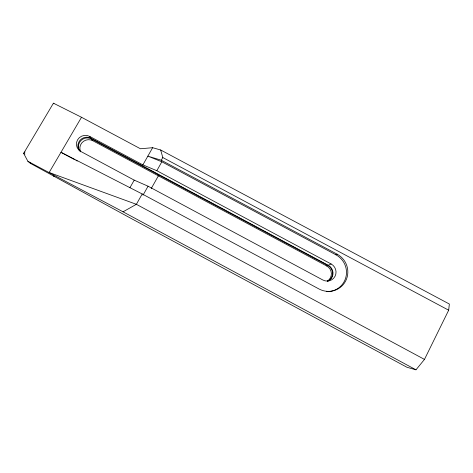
<?xml version="1.0" encoding="UTF-8"?>
<svg xmlns="http://www.w3.org/2000/svg" width="473" height="473" viewBox="0 0 473 473"><rect width="100%" height="100%" fill="white"/><g stroke="black" fill="none" stroke-linecap="round" stroke-linejoin="round"><path stroke-width="0.71" d="M448.676 310.205L449.35 304.027L160.672 149.988L152.643 147.7L140.457 148.764L81.504 117.269L53.431 103.185L23.65 153.382L27.913 161.334L30.473 163.386L126.805 216.114L406.946 367.261L415.98 369.815L424.47 359.409L448.676 310.205L162.795 157.533L160.672 149.988M326.441 291.599A19.742 19.369 49 0 0 345.887 277.255A19.742 19.369 49 0 0 335.901 254.793L161.849 161.784L147.854 156.131L161.275 160.223L337.125 254.178A19.949 19.57 48.9 0 1 345.645 281.003A19.949 19.57 48.9 0 1 319.039 289.003L142.213 193.977L136.372 204.312L123.051 211.815L27.913 161.334M161.275 160.223L162.795 157.533M142.988 195.201L148.067 186.208L322.811 279.981A9.164 8.993 49 0 0 335.032 276.303A9.164 8.993 49 0 0 331.13 263.981L156.823 170.694L142.881 164.888L89.639 136.384A8.875 8.567 -18.9 0 0 77.572 139.825A8.875 8.567 -18.9 0 0 80.848 151.484L134.226 180.136L148.067 186.208M156.823 170.694L161.849 161.784M151.206 188.585L158.431 175.761M129.921 187.71L134.226 180.136M142.881 164.888L152.643 147.7M81.504 117.269L49.139 172.503L136.372 204.312L424.47 359.409M25.028 151.934L23.65 153.382L24.951 154.086M335.901 254.793L337.125 254.178M79.612 150.775A8.745 8.449 -19 0 1 80.96 140.516A8.745 8.449 -19 0 1 91.472 138.914L92.767 140.7L326.66 265.95L327.795 265.448A8.892 8.733 49.4 0 1 327.511 281.269M89.639 136.384L90.97 138.222L328.238 265.258L331.13 263.981M53.283 175.968L54.643 176.518M142.213 193.977L60.976 152.3L74.622 159.638M91.472 138.914L327.795 265.448M75.922 160.335L77.223 161.033M123.051 211.815L415.98 369.815M53.431 103.185L53.916 103.806M29.775 162.186L30.473 163.386M80.682 151.809A8.656 8.366 -19 0 1 92.767 140.7M326.66 265.95A8.798 8.644 49.5 0 1 327.369 281.074M328.238 265.258A8.928 8.768 49.4 0 1 327.417 281.358M79.701 151.041A8.78 8.479 -19 0 1 80.032 140.25A8.78 8.479 -19 0 1 90.97 138.222"/></g></svg>
